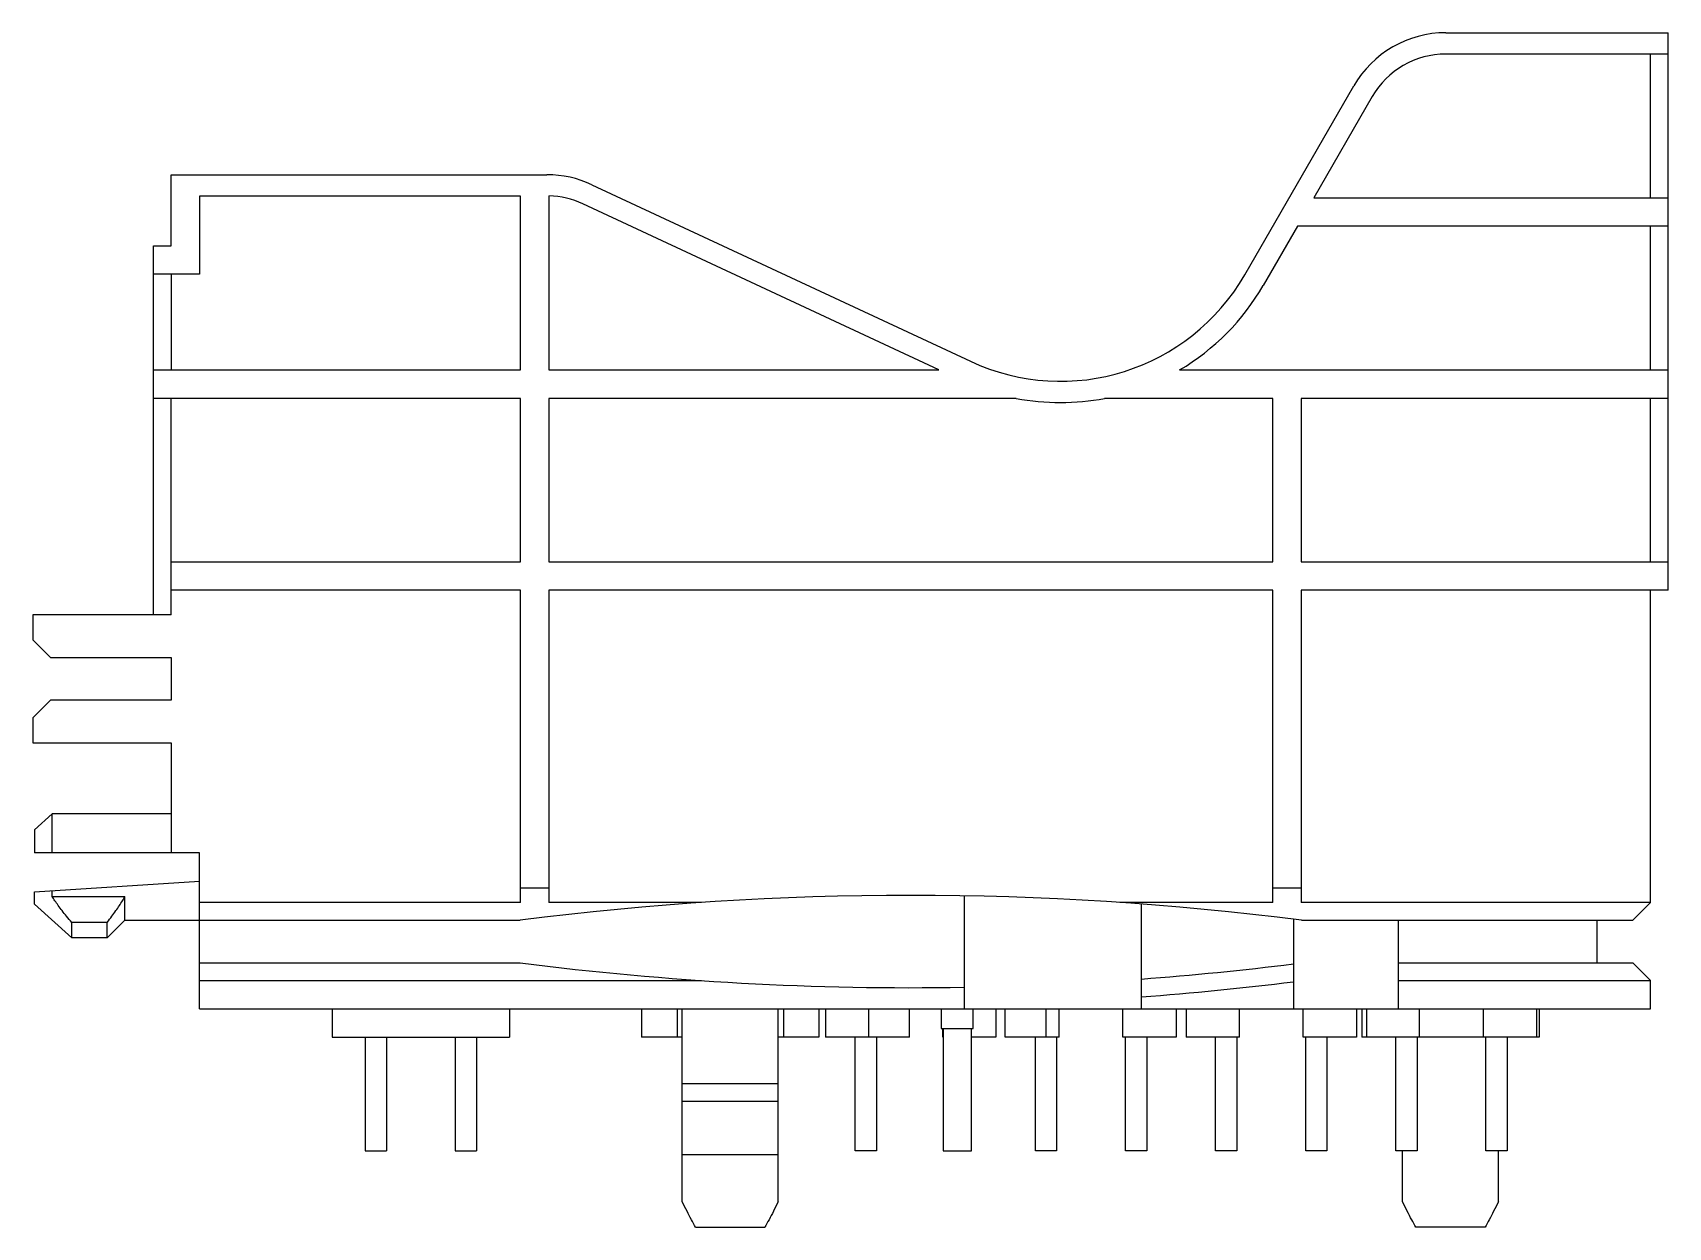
# Model space of a CAD drawing. Extents: x 0 to 420, y 0 to 297.
# Drawn here: x 228.95 to 275.05, y 80.49 to 114.14 of the extents above; entities that cross this region are included whole.
import ezdxf

# ---------------------------------------------------------------- set-up
doc = ezdxf.new("R2010")
doc.units = 0
doc.header["$LTSCALE"] = 23.1
doc.layers.get('0').update_dxf_attribs({"linetype": 'CONTINUOUS'})

msp = doc.modelspace()

# ---------------------------------------------------------------- linework, layer by layer
at = {"color": 7, "linetype": 'CONTINUOUS'}
for p, q in [((268.782, 114.138), (275.05, 114.138)), ((275.05, 98.438), (275.05, 114.138)), ((275.05, 113.537), (268.782, 113.537)), ((274.55, 109.487), (274.55, 113.537)), ((263.114, 107.319), (266.184, 112.638)), ((266.704, 112.338), (265.058, 109.487)), ((232.85, 108.138), (232.85, 110.138)), ((232.85, 110.138), (243.445, 110.138)), ((244.713, 109.856), (255.382, 104.881)), ((233.65, 109.537), (233.65, 107.338)), ((242.7, 109.537), (233.65, 109.537)), ((242.7, 104.638), (242.7, 109.537)), ((243.5, 109.537), (243.5, 104.638)), ((254.487, 104.638), (244.459, 109.313)), ((265.058, 109.487), (275.05, 109.487)), ((264.596, 108.688), (263.633, 107.019)), ((275.05, 108.688), (264.596, 108.688)), ((274.55, 104.638), (274.55, 108.688)), ((232.35, 97.737), (232.35, 108.138)), ((232.35, 108.138), (232.85, 108.138)), ((233.65, 107.338), (232.35, 107.338)), ((232.85, 107.338), (232.85, 104.638)), ((232.35, 104.638), (242.7, 104.638)), ((243.5, 104.638), (254.487, 104.638)), ((261.276, 104.638), (275.05, 104.638)), ((242.7, 103.838), (232.35, 103.838)), ((232.85, 97.737), (232.85, 103.838)), ((242.7, 99.237), (242.7, 103.838)), ((243.5, 103.838), (243.5, 99.237)), ((256.674, 103.838), (243.5, 103.838)), ((263.9, 103.838), (259.161, 103.838)), ((263.9, 99.237), (263.9, 103.838)), ((275.05, 103.838), (264.7, 103.838)), ((264.7, 103.838), (264.7, 99.237)), ((274.55, 99.237), (274.55, 103.838)), ((232.85, 99.237), (242.7, 99.237)), ((243.5, 99.237), (263.9, 99.237)), ((264.7, 99.237), (275.05, 99.237)), ((242.7, 98.438), (232.85, 98.438)), ((242.7, 89.638), (242.7, 98.438)), ((243.5, 98.438), (243.5, 89.638)), ((263.9, 98.438), (243.5, 98.438)), ((263.9, 89.638), (263.9, 98.438)), ((275.05, 98.438), (264.7, 98.438)), ((264.7, 98.438), (264.7, 89.638)), ((274.55, 89.638), (274.55, 98.438)), ((228.95, 97.737), (228.95, 97.037)), ((232.85, 97.737), (228.95, 97.737)), ((228.95, 97.037), (229.45, 96.537)), ((229.45, 96.537), (232.85, 96.537)), ((232.85, 96.537), (232.85, 95.338)), ((229.45, 95.338), (228.95, 94.838)), ((232.85, 95.338), (229.45, 95.338)), ((228.95, 94.838), (228.95, 94.138)), ((228.95, 94.138), (232.85, 94.138)), ((232.85, 94.138), (232.85, 91.037)), ((229.497, 92.138), (229, 91.687)), ((229.497, 91.037), (229.497, 92.138)), ((232.85, 92.138), (229.497, 92.138)), ((229, 91.687), (229, 91.037)), ((233.65, 91.037), (229, 91.037)), ((233.65, 86.638), (233.65, 91.037)), ((229, 89.938), (233.65, 90.237)), ((229, 89.588), (229, 89.938)), ((229.497, 89.808), (229.497, 89.97)), ((243.5, 90.037), (242.7, 90.037)), ((264.7, 90.037), (263.9, 90.037)), ((230.05, 88.638), (229, 89.588)), ((229.497, 89.808), (231.55, 89.808)), ((231.55, 89.138), (231.55, 89.808)), ((242.7, 89.638), (233.65, 89.638)), ((247.804, 89.638), (243.5, 89.638)), ((255.2, 89.825), (255.2, 86.638)), ((263.9, 89.638), (259.596, 89.638)), ((260.2, 86.638), (260.2, 89.594)), ((274.55, 89.638), (264.7, 89.638)), ((274.05, 89.138), (274.55, 89.638)), ((230.05, 88.638), (230.05, 89.076)), ((231.05, 89.076), (230.05, 89.076)), ((231.55, 89.138), (231.05, 88.638)), ((231.05, 88.638), (231.05, 89.076)), ((231.55, 89.138), (242.686, 89.138)), ((264.485, 89.166), (264.485, 86.638)), ((264.714, 89.138), (274.05, 89.138)), ((267.45, 86.638), (267.45, 89.138)), ((273.05, 87.938), (273.05, 89.138)), ((231.05, 88.638), (230.05, 88.638)), ((233.65, 87.938), (242.686, 87.938)), ((267.45, 87.938), (274.05, 87.938)), ((274.05, 87.938), (274.55, 87.438)), ((233.65, 87.438), (247.804, 87.438)), ((267.45, 87.438), (274.55, 87.438)), ((274.55, 86.638), (274.55, 87.438)), ((233.65, 86.638), (274.55, 86.638)), ((237.39, 86.638), (237.39, 85.838)), ((242.39, 86.638), (242.39, 85.838)), ((246.11, 86.638), (246.11, 85.838)), ((247.11, 86.638), (247.11, 85.838)), ((247.26, 81.205), (247.26, 86.638)), ((249.96, 81.205), (249.96, 86.638)), ((250.11, 86.638), (250.11, 85.838)), ((251.11, 86.638), (251.11, 85.838)), ((251.3, 86.638), (251.3, 85.838)), ((252.51, 86.638), (252.51, 85.838)), ((253.66, 85.838), (253.66, 86.638)), ((254.56, 86.638), (254.56, 86.088)), ((255.46, 86.088), (255.46, 86.638)), ((256.1, 86.638), (256.1, 85.838)), ((256.36, 85.838), (256.36, 86.638)), ((257.51, 86.638), (257.51, 85.838)), ((257.88, 85.838), (257.88, 86.638)), ((259.68, 85.838), (259.68, 86.638)), ((261.18, 86.638), (261.18, 85.838)), ((261.46, 86.638), (261.46, 85.838)), ((262.96, 85.838), (262.96, 86.638)), ((264.76, 85.838), (264.76, 86.638)), ((266.26, 86.638), (266.26, 85.838)), ((266.41, 86.638), (266.41, 85.838)), ((266.54, 86.638), (266.54, 85.838)), ((268.04, 85.838), (268.04, 86.638)), ((269.84, 85.838), (269.84, 86.638)), ((271.34, 86.638), (271.34, 85.838)), ((271.41, 86.638), (271.41, 85.838)), ((237.39, 85.838), (242.39, 85.838)), ((238.32, 85.838), (238.32, 82.638)), ((238.92, 85.838), (238.92, 82.638)), ((240.86, 85.838), (240.86, 82.638)), ((241.46, 85.838), (241.46, 82.638)), ((247.26, 85.838), (246.11, 85.838)), ((251.11, 85.838), (249.96, 85.838)), ((253.66, 85.838), (251.3, 85.838)), ((252.13, 82.638), (252.13, 85.838)), ((252.73, 85.838), (252.73, 82.638)), ((254.56, 86.088), (255.46, 86.088)), ((254.6, 85.838), (254.6, 86.088)), ((254.61, 85.838), (254.6, 85.838)), ((254.61, 86.088), (254.61, 82.638)), ((255.41, 82.638), (255.41, 86.088)), ((256.1, 85.838), (255.41, 85.838)), ((257.88, 85.838), (256.36, 85.838)), ((257.21, 82.638), (257.21, 85.838)), ((257.81, 85.838), (257.81, 82.638)), ((261.18, 85.838), (259.68, 85.838)), ((259.75, 82.638), (259.75, 85.838)), ((260.35, 85.838), (260.35, 82.638)), ((262.96, 85.838), (261.46, 85.838)), ((262.29, 82.638), (262.29, 85.838)), ((262.89, 85.838), (262.89, 82.638)), ((266.26, 85.838), (264.76, 85.838)), ((264.83, 82.638), (264.83, 85.838)), ((265.43, 85.838), (265.43, 82.638)), ((268.04, 85.838), (266.41, 85.838)), ((267.37, 82.638), (267.37, 85.838)), ((267.97, 85.838), (267.97, 82.638)), ((271.41, 85.838), (268.042, 85.838)), ((269.91, 82.638), (269.91, 85.838)), ((270.51, 85.838), (270.51, 82.638)), ((247.26, 84.537), (249.96, 84.537)), ((247.26, 84.037), (249.96, 84.037)), ((238.32, 82.638), (238.92, 82.638)), ((240.86, 82.638), (241.46, 82.638)), ((247.26, 82.537), (249.96, 82.537)), ((252.73, 82.638), (252.13, 82.638)), ((254.61, 82.638), (255.41, 82.638)), ((257.81, 82.638), (257.21, 82.638)), ((260.35, 82.638), (259.75, 82.638)), ((262.89, 82.638), (262.29, 82.638)), ((265.43, 82.638), (264.83, 82.638)), ((267.97, 82.638), (267.37, 82.638)), ((267.56, 81.205), (267.56, 82.638)), ((270.51, 82.638), (269.91, 82.638)), ((270.26, 81.205), (270.26, 82.638)), ((247.635, 80.487), (249.585, 80.487)), ((269.885, 80.487), (267.935, 80.487))]:
    msp.add_line(p, q, dxfattribs=at)
for centre, radius, start, end in [((268.782, 111.138), 3, 90, 150), ((268.782, 111.138), 2.4, 90, 150), ((243.445, 107.138), 3, 65, 90), ((243.445, 107.138), 2.401, 65, 88.6852), ((257.917, 110.319), 6, 245, 330), ((257.917, 110.319), 6.6, 300.5847, 330), ((257.917, 110.319), 6.6, 259.1398, 280.8602), ((253.7, 2.837), 87, 82.72692, 97.27308), ((253.7, 174.237), 87, 262.72692, 270.98791), ((253.7, 174.237), 87, 274.28471, 277.12118), ((253.7, 174.237), 87.5, 274.26018, 277.08028)]:
    msp.add_arc(centre, radius, start, end, dxfattribs=at)
for points, knots in [([(230.05, 89.076), (230.001, 89.133), (229.909, 89.242), (229.782, 89.401), (229.672, 89.546), (229.578, 89.68), (229.523, 89.767), (229.497, 89.808)], [0, 0, 0, 0, 0.245956, 0.466643, 0.664068, 0.840767, 1, 1, 1, 1]), ([(231.05, 89.076), (231.095, 89.134), (231.178, 89.243), (231.293, 89.401), (231.392, 89.546), (231.477, 89.68), (231.527, 89.767), (231.55, 89.808)], [0, 0, 0, 0, 0.245621, 0.465293, 0.661731, 0.838503, 1, 1, 1, 1]), ([(247.635, 80.487), (247.595, 80.558), (247.512, 80.707), (247.387, 80.946), (247.303, 81.115), (247.26, 81.205)], [0, 0, 0, 0, 0.299893, 0.632475, 1, 1, 1, 1]), ([(249.96, 81.205), (249.917, 81.116), (249.833, 80.947), (249.708, 80.707), (249.625, 80.558), (249.585, 80.487)], [0, 0, 0, 0, 0.366628, 0.699263, 1, 1, 1, 1]), ([(267.935, 80.487), (267.895, 80.557), (267.813, 80.706), (267.688, 80.946), (267.604, 81.115), (267.56, 81.205)], [0, 0, 0, 0, 0.298596, 0.631079, 1, 1, 1, 1]), ([(270.26, 81.205), (270.217, 81.115), (270.132, 80.946), (270.008, 80.707), (269.925, 80.558), (269.885, 80.487)], [0, 0, 0, 0, 0.36799, 0.700553, 1, 1, 1, 1])]:
    msp.add_open_spline(points, degree=3, knots=knots, dxfattribs=at)

doc.saveas('drawing.dxf')
